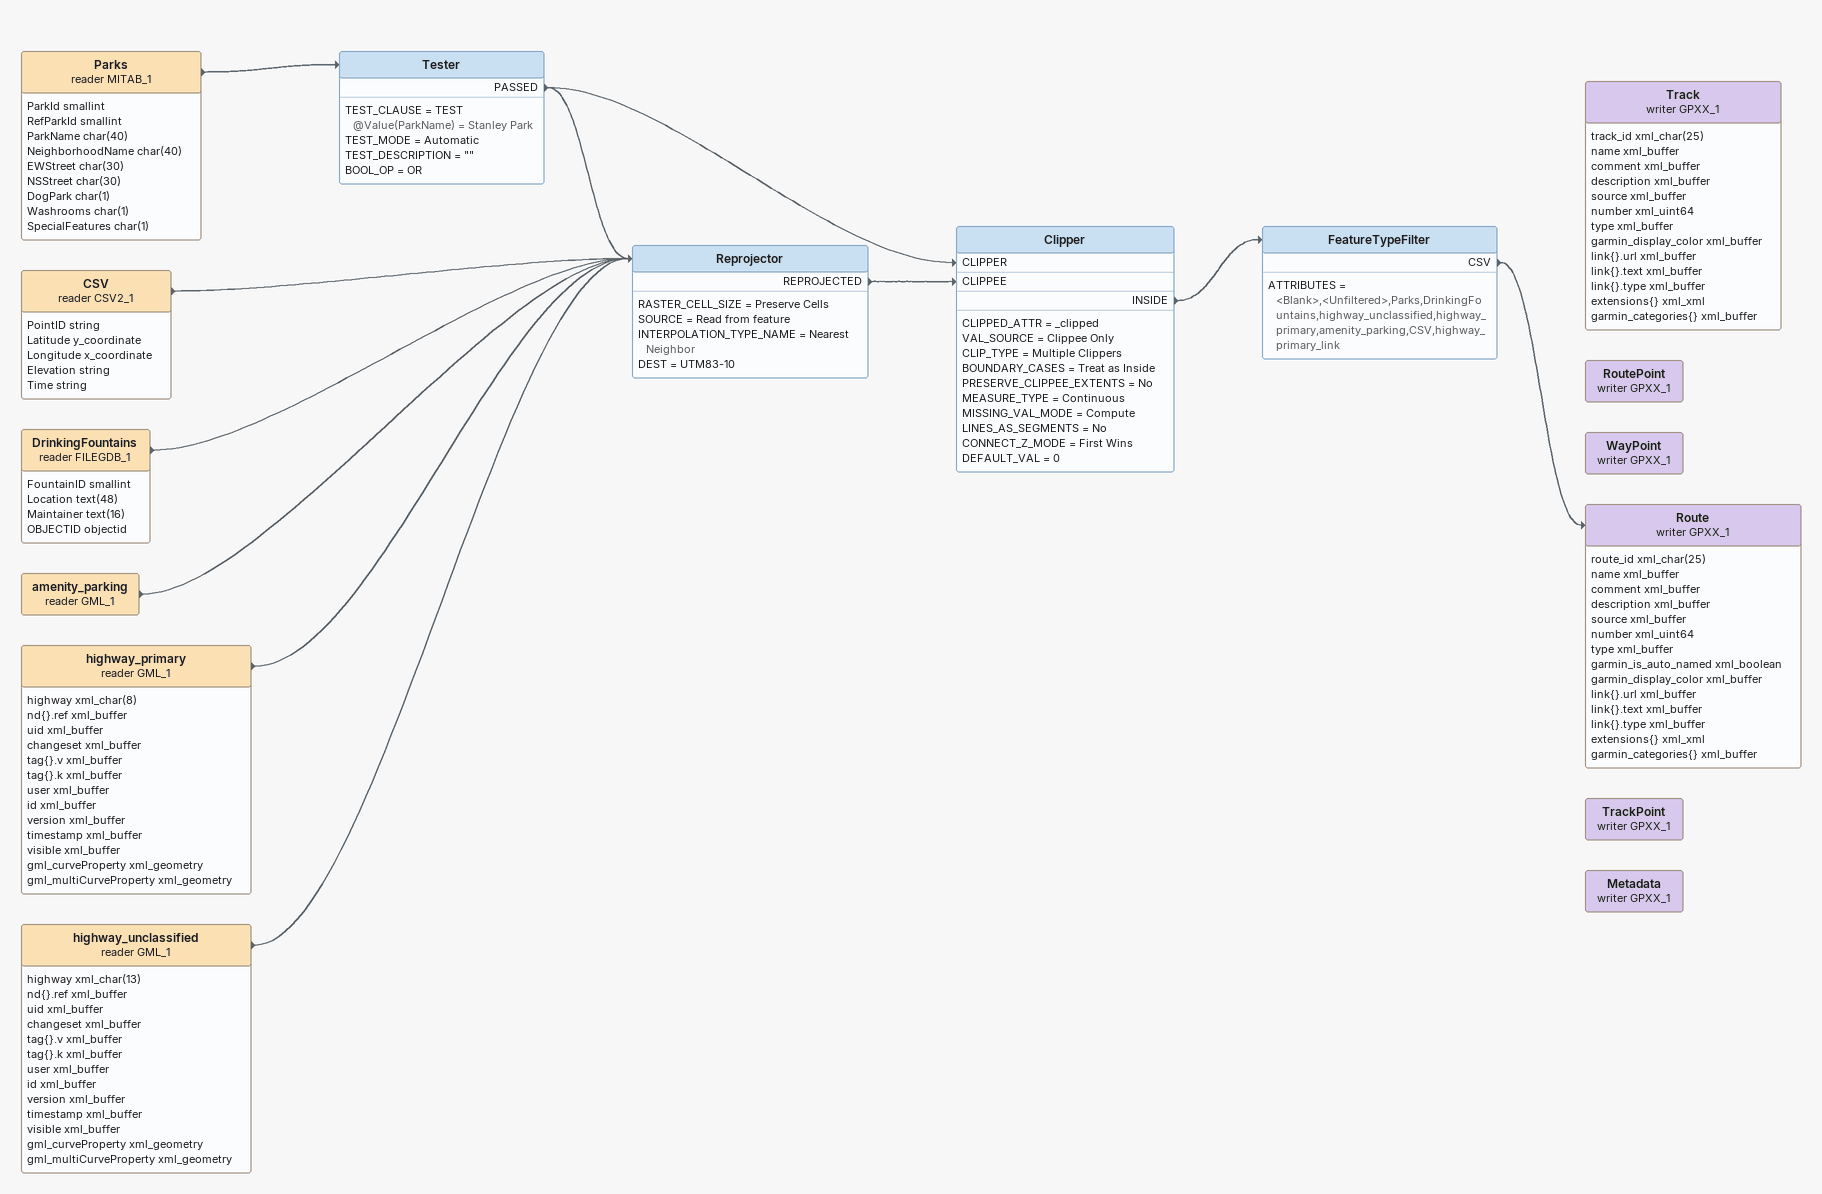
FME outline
Parks (reader MITAB_1)
    attributes: ParkId smallint, RefParkId smallint, ParkName char(40), NeighborhoodName char(40), EWStreet char(30), NSStreet char(30), DogPark char(1), Washrooms char(1), SpecialFeatures char(1)
    -> Tester
Tester
    TEST_CLAUSE = TEST @Value(ParkName) = Stanley Park
    TEST_MODE = Automatic
    TEST_DESCRIPTION = ""
    BOOL_OP = OR
    PASSED -> Reprojector
    PASSED -> Clipper [CLIPPER]
CSV (reader CSV2_1)
    attributes: PointID string, Latitude y_coordinate, Longitude x_coordinate, Elevation string, Time string
    -> Reprojector
DrinkingFountains (reader FILEGDB_1)
    attributes: FountainID smallint, Location text(48), Maintainer text(16), OBJECTID objectid
    -> Reprojector
amenity_parking (reader GML_1)
    -> Reprojector
highway_primary (reader GML_1)
    attributes: highway xml_char(8), nd{}.ref xml_buffer, uid xml_buffer, changeset xml_buffer, tag{}.v xml_buffer, tag{}.k xml_buffer, user xml_buffer, id xml_buffer, version xml_buffer, timestamp xml_buffer, visible xml_buffer, gml_curveProperty xml_geometry, gml_multiCurveProperty xml_geometry
    -> Reprojector
highway_unclassified (reader GML_1)
    attributes: highway xml_char(13), nd{}.ref xml_buffer, uid xml_buffer, changeset xml_buffer, tag{}.v xml_buffer, tag{}.k xml_buffer, user xml_buffer, id xml_buffer, version xml_buffer, timestamp xml_buffer, visible xml_buffer, gml_curveProperty xml_geometry, gml_multiCurveProperty xml_geometry
    -> Reprojector
Reprojector
    RASTER_CELL_SIZE = Preserve Cells
    SOURCE = Read from feature
    INTERPOLATION_TYPE_NAME = Nearest Neighbor
    DEST = UTM83-10
    REPROJECTED -> Clipper [CLIPPEE]
Clipper
    CLIPPED_ATTR = _clipped
    VAL_SOURCE = Clippee Only
    CLIP_TYPE = Multiple Clippers
    BOUNDARY_CASES = Treat as Inside
    PRESERVE_CLIPPEE_EXTENTS = No
    MEASURE_TYPE = Continuous
    MISSING_VAL_MODE = Compute
    LINES_AS_SEGMENTS = No
    CONNECT_Z_MODE = First Wins
    DEFAULT_VAL = 0
    INSIDE -> FeatureTypeFilter
FeatureTypeFilter
    ATTRIBUTES = <Blank>,<Unfiltered>,Parks,DrinkingFountains,highway_unclassified,highway_primary,amenity_parking,CSV,highway_primary_link
    CSV -> Route (writer GPXX_1)
Route (writer GPXX_1)
    attributes: route_id xml_char(25), name xml_buffer, comment xml_buffer, description xml_buffer, source xml_buffer, number xml_uint64, type xml_buffer, garmin_is_auto_named xml_boolean, garmin_display_color xml_buffer, link{}.url xml_buffer, link{}.text xml_buffer, link{}.type xml_buffer, extensions{} xml_xml, garmin_categories{} xml_buffer
Track (writer GPXX_1)
    attributes: track_id xml_char(25), name xml_buffer, comment xml_buffer, description xml_buffer, source xml_buffer, number xml_uint64, type xml_buffer, garmin_display_color xml_buffer, link{}.url xml_buffer, link{}.text xml_buffer, link{}.type xml_buffer, extensions{} xml_xml, garmin_categories{} xml_buffer
RoutePoint (writer GPXX_1)
WayPoint (writer GPXX_1)
TrackPoint (writer GPXX_1)
Metadata (writer GPXX_1)
